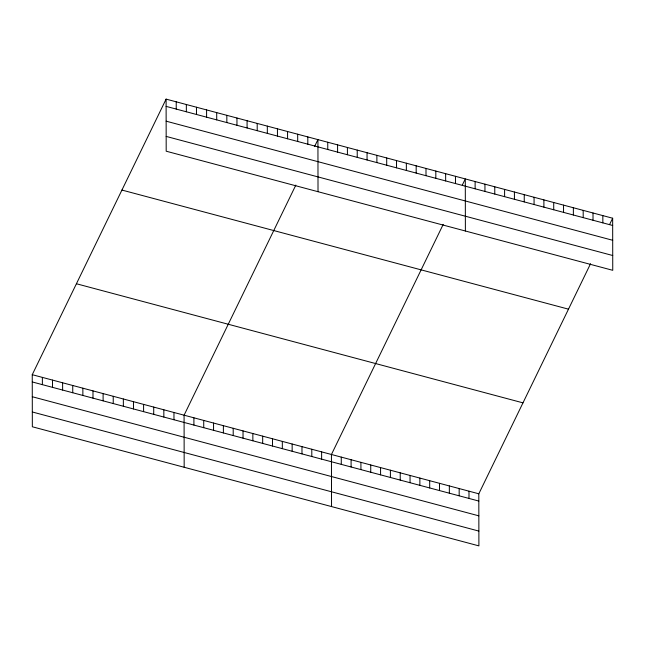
<?xml version="1.0" encoding="UTF-8"?>
<svg xmlns="http://www.w3.org/2000/svg" width="645" height="645" viewBox="0 0 645 645"><rect width="100%" height="100%" fill="white"/><g stroke="black" fill="none" stroke-linecap="round" stroke-linejoin="round"><path stroke-width="0.97" d="M590.57 263.692L478.808 493.796L478.896 545.88L32.339 426.772L32.25 374.689L166.104 99.12L612.661 218.228L612.75 270.311L166.192 151.204L166.104 99.12M295.845 185.083L184.083 415.187L184.172 467.27M314.534 146.609L317.929 139.618L318.017 191.702M443.212 224.387L331.441 454.491L331.538 506.575M462.32 185.042L465.295 178.923L465.384 231.007M609.686 224.347L612.661 218.228M166.112 106.377L612.669 225.484M166.136 121.171L612.694 240.279M166.168 136.409L612.726 255.517M121.929 190.057L568.487 309.165M76.424 283.752L522.982 402.859M32.25 374.689L478.808 493.796M32.266 381.953L478.824 501.06M32.29 396.74L478.848 515.847M32.315 411.986L478.872 531.085M602.833 215.607L602.849 222.864M593.013 212.987L593.021 220.243M583.185 210.367L583.201 217.623M573.365 207.746L573.373 215.003M563.537 205.126L563.553 212.382M553.716 202.506L553.724 209.762M543.888 199.886L543.904 207.142M534.068 197.265L534.076 204.521M524.24 194.645L524.256 201.901M514.42 192.025L514.428 199.281M504.592 189.404L504.608 196.66M494.771 186.784L494.779 194.04M484.943 184.164L484.959 191.42M475.115 181.543L475.131 188.8M468.988 491.176L468.996 498.44M459.159 488.555L459.175 495.82M455.467 176.303L455.483 183.559M449.339 485.935L449.347 493.199M445.647 173.682L445.655 180.939M439.511 483.315L439.527 490.579M435.818 171.062L435.835 178.318M429.691 480.694L429.699 487.959M425.998 168.442L426.006 175.698M419.863 478.074L419.879 485.338M416.17 165.821L416.186 173.078M410.043 475.454L410.051 482.718M406.35 163.201L406.358 170.457M400.214 472.833L400.231 480.098M396.522 160.581L396.538 167.837M390.394 470.213L390.402 477.477M386.702 157.96L386.71 165.217M380.566 467.593L380.582 474.857M376.874 155.34L376.89 162.596M370.738 464.972L370.754 472.237M367.053 152.72L367.061 159.976M360.918 462.352L360.934 469.616M357.225 150.1L357.241 157.356M351.09 459.732L351.106 466.996M347.405 147.479L347.413 154.736M341.269 457.112L341.278 464.376M337.577 144.859L337.593 152.115M327.757 142.239L327.765 149.495M321.621 451.871L321.629 459.135M311.793 449.251L311.809 456.515M307.81 136.917L307.818 144.174M301.973 446.63L301.981 453.895M297.684 134.216L297.7 141.481M292.145 444.01L292.161 451.274M287.565 131.516L287.573 138.78M282.325 441.39L282.333 448.654M277.439 128.815L277.455 136.079M272.496 438.769L272.512 446.034M267.32 126.114L267.336 133.378M262.676 436.149L262.684 443.413M257.202 123.421L257.21 130.677M252.848 433.529L252.864 440.793M247.075 120.72L247.091 127.976M243.028 430.908L243.036 438.165M236.957 118.019L236.965 125.275M233.2 428.288L233.216 435.544M226.83 115.318L226.847 122.582M223.38 425.668L223.388 432.924M216.712 112.617L216.72 119.881M213.551 423.047L213.568 430.304M206.585 109.916L206.602 117.18M203.731 420.427L203.739 427.683M196.467 107.215L196.475 114.479M193.903 417.807L193.919 425.063M186.341 104.522L186.357 111.778M176.222 101.821L176.238 109.078M173.957 412.486L173.973 419.75M163.838 409.785L163.846 417.049M153.712 407.084L153.728 414.348M143.593 404.391L143.601 411.647M133.467 401.69L133.483 408.946M123.348 398.989L123.364 406.245M113.23 396.288L113.238 403.544M103.103 393.587L103.119 400.851M92.985 390.886L92.993 398.15M82.858 388.185L82.874 395.45M72.74 385.492L72.748 392.749M62.613 382.791L62.63 390.048M52.495 380.09L52.503 387.347M42.368 377.389L42.385 384.654"/></g></svg>
